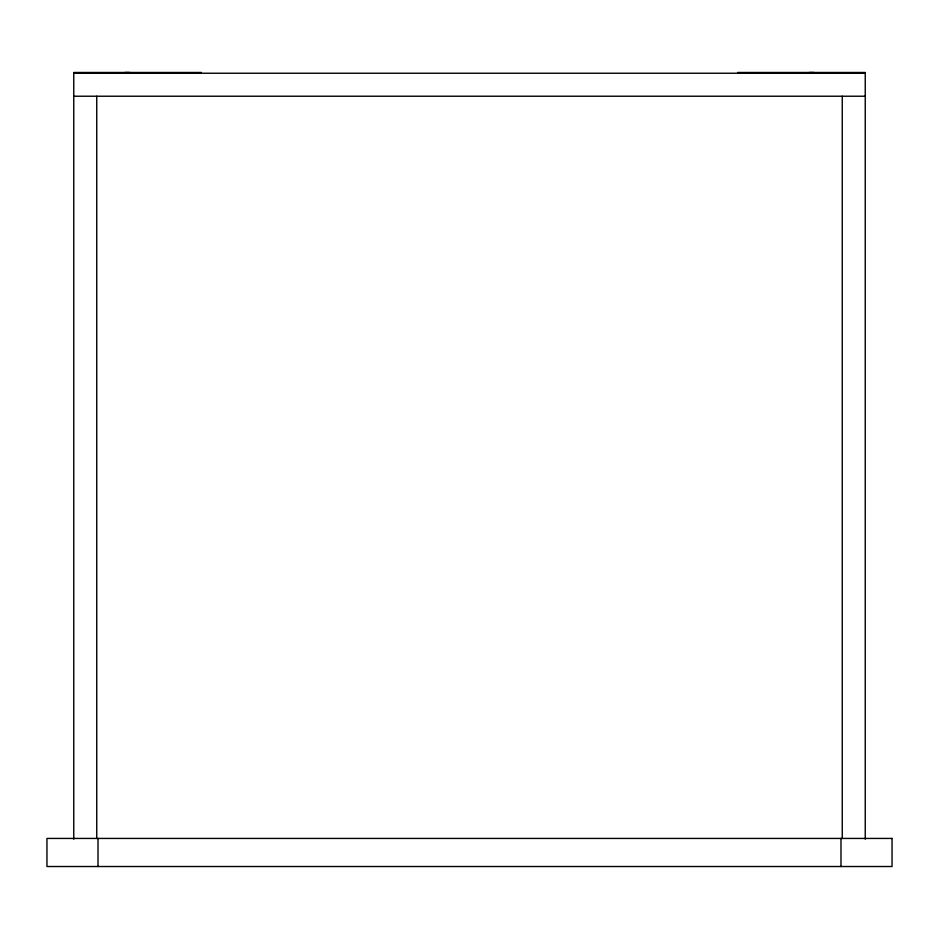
<?xml version="1.0" encoding="UTF-8"?>
<svg xmlns="http://www.w3.org/2000/svg" width="939" height="939" viewBox="0 0 939 939"><rect width="100%" height="100%" fill="white"/><g stroke="black" fill="none" stroke-linecap="round" stroke-linejoin="round"><path stroke-width="1.41" d="M201.416 72.479L73.758 72.479L73.758 839.196M737.585 72.479L865.242 72.479L865.242 839.196M73.758 73.242L865.242 73.242M73.758 96.224L865.242 96.224M842.26 96.224L842.26 838.433M840.992 838.433L840.992 866.521M98.008 838.433L98.008 866.521M96.74 96.224L96.74 838.433M124.723 72.549A51.058 51.058 0 0 1 130.028 72.549M808.972 72.549A51.058 51.058 0 0 1 814.277 72.549M892.05 838.433L46.95 838.433L46.95 866.521L892.05 866.521L892.05 838.433"/></g></svg>
